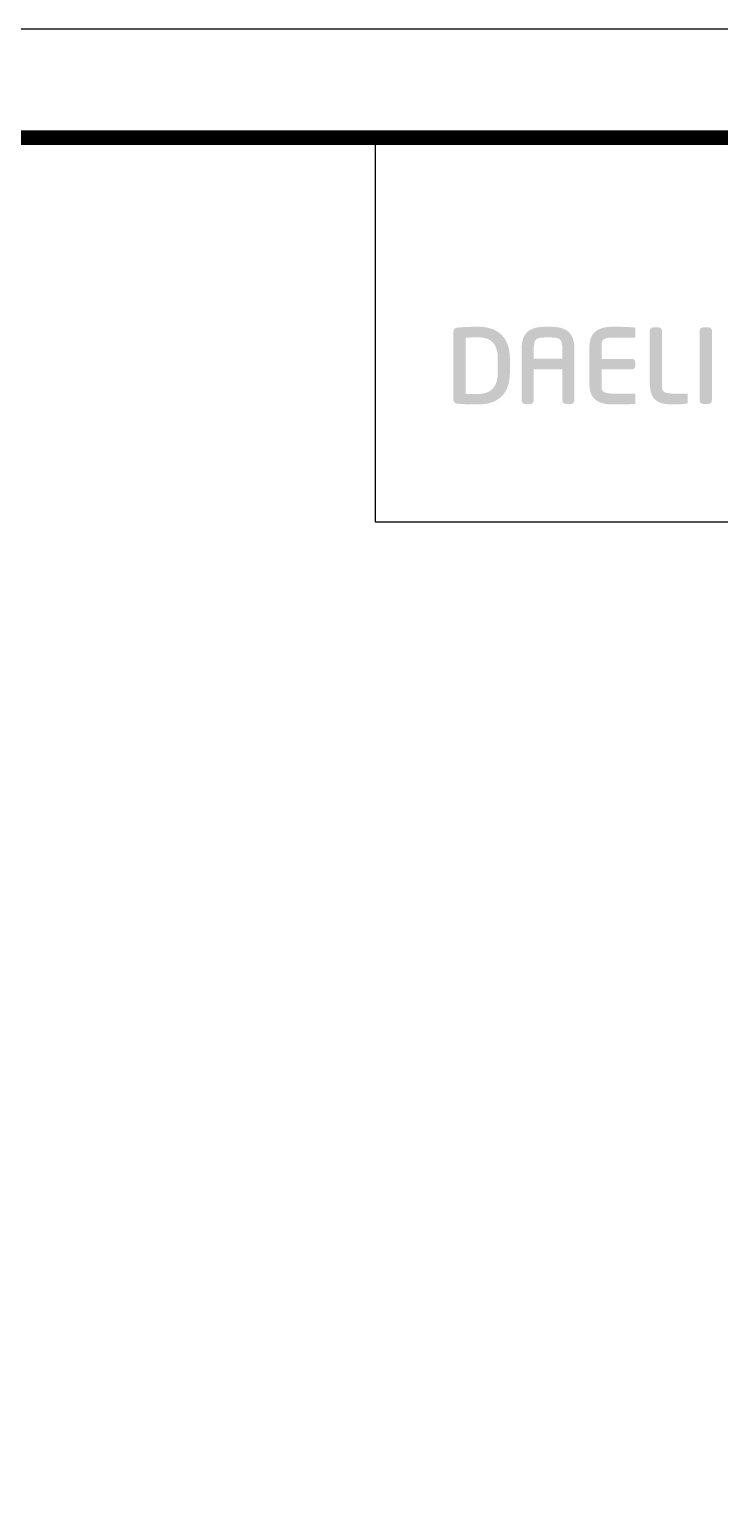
# Model space of a CAD drawing. Extents: x 1661 to 2451, y 0 to 579.
# Drawn here: x 2268.7 to 2354.2, y 398.8 to 578.8 of the extents above; entities that cross this region are included whole.
import ezdxf

# ---------------------------------------------------------------- set-up
doc = ezdxf.new("R2010")
doc.units = 0
doc.header["$LTSCALE"] = 10
doc.header["$MEASUREMENT"] = 0
doc.layers.get('0').update_dxf_attribs({"linetype": 'CONTINUOUS'})

msp = doc.modelspace()

# ---------------------------------------------------------------- hatches: boundary and pattern name
h = msp.add_hatch(color=5)
edge = h.paths.add_edge_path()
edge.add_spline(control_points=[(2328.17, 537.97), (2328.17, 540.57), (2326.79, 541.95), (2324.17, 541.95)], knot_values=[7, 7, 7, 7, 8, 8, 8, 8], degree=3, periodic=0)
edge.add_spline(control_points=[(2324.17, 541.95), (2323.2, 541.95), (2321.99, 541.89), (2321.59, 541.82)], knot_values=[0, 0, 0, 0, 1, 1, 1, 1], degree=3, periodic=0)
edge.add_spline(control_points=[(2321.59, 541.82), (2321.34, 541.78), (2321.18, 541.6), (2321.18, 541.35), (2321.18, 541.35), (2321.18, 532.93), (2321.18, 532.93)], knot_values=[1, 1, 1, 1, 2, 2, 2, 3, 3, 3, 3], degree=3, periodic=0)
edge.add_spline(control_points=[(2321.18, 532.93), (2321.18, 532.67), (2321.34, 532.5), (2321.61, 532.44)], knot_values=[3, 3, 3, 3, 4, 4, 4, 4], degree=3, periodic=0)
edge.add_spline(control_points=[(2321.61, 532.44), (2321.99, 532.39), (2323.2, 532.33), (2324.17, 532.33)], knot_values=[4, 4, 4, 4, 5, 5, 5, 5], degree=3, periodic=0)
edge.add_spline(control_points=[(2324.17, 532.33), (2326.79, 532.33), (2328.17, 533.7), (2328.17, 536.31), (2328.17, 536.31), (2328.17, 537.97), (2328.17, 537.97)], knot_values=[5, 5, 5, 5, 6, 6, 6, 7, 7, 7, 7], degree=3, periodic=0)
edge = h.paths.add_edge_path(flags=16)
edge.add_spline(control_points=[(2324.16, 540.65), (2325.91, 540.65), (2326.68, 539.82), (2326.68, 537.97), (2326.68, 537.97), (2326.68, 537.55), (2326.68, 537.14)], knot_values=[4, 4, 4, 4, 5, 5, 5, 5.5, 5.5, 5.5, 5.5], degree=3, periodic=0)
edge.add_spline(control_points=[(2326.68, 537.14), (2326.68, 536.72), (2326.68, 536.31), (2326.68, 536.31)], knot_values=[5.5, 5.5, 5.5, 5.5, 6, 6, 6, 6], degree=3, periodic=0)
edge.add_spline(control_points=[(2326.68, 536.31), (2326.68, 534.5), (2325.86, 533.62), (2324.17, 533.62)], knot_values=[0, 0, 0, 0, 1, 1, 1, 1], degree=3, periodic=0)
edge.add_spline(control_points=[(2324.17, 533.62), (2324.17, 533.62), (2323, 533.64), (2322.7, 533.65), (2322.7, 533.65), (2322.7, 540.58), (2322.7, 540.58)], knot_values=[1.00001, 1.00001, 1.00001, 1.00001, 2, 2, 2, 3, 3, 3, 3], degree=3, periodic=0)
edge.add_spline(control_points=[(2322.7, 540.58), (2323.31, 540.64), (2324.16, 540.65), (2324.16, 540.65)], knot_values=[3, 3, 3, 3, 4, 4, 4, 4], degree=3, periodic=0)
h = msp.add_hatch(color=5)
edge = h.paths.add_edge_path()
edge.add_spline(control_points=[(2336.16, 539.24), (2336.16, 541.11), (2335.26, 541.95), (2333.25, 541.95)], knot_values=[13, 13, 13, 13, 14, 14, 14, 14], degree=3, periodic=0)
edge.add_spline(control_points=[(2333.25, 541.95), (2333.25, 541.95), (2332.52, 541.95), (2332.52, 541.95)], knot_values=[0.00001, 0.00001, 0.00001, 0.00001, 1, 1, 1, 1], degree=3, periodic=0)
edge.add_spline(control_points=[(2332.52, 541.95), (2330.51, 541.95), (2329.62, 541.11), (2329.62, 539.24), (2329.62, 539.24), (2329.62, 532.82), (2329.62, 532.82)], knot_values=[1, 1, 1, 1, 2, 2, 2, 3, 3, 3, 3], degree=3, periodic=0)
edge.add_spline(control_points=[(2329.62, 532.82), (2329.62, 532.6), (2329.79, 532.41), (2330.02, 532.41)], knot_values=[3, 3, 3, 3, 4, 4, 4, 4], degree=3, periodic=0)
edge.add_spline(control_points=[(2330.02, 532.41), (2330.02, 532.41), (2330.72, 532.41), (2330.72, 532.41)], knot_values=[4.00001, 4.00001, 4.00001, 4.00001, 5, 5, 5, 5], degree=3, periodic=0)
edge.add_spline(control_points=[(2330.72, 532.41), (2330.96, 532.41), (2331.12, 532.63), (2331.12, 532.82), (2331.12, 532.82), (2331.12, 533.74), (2331.12, 534.69)], knot_values=[5, 5, 5, 5, 6, 6, 6, 6.5, 6.5, 6.5, 6.5], degree=3, periodic=0)
edge.add_spline(control_points=[(2331.12, 534.69), (2331.12, 535.63), (2331.12, 536.59), (2331.12, 536.66), (2331.12, 536.66), (2334.66, 536.66), (2334.66, 536.66)], knot_values=[6.5, 6.5, 6.5, 6.5, 7, 7, 7, 8, 8, 8, 8], degree=3, periodic=0)
edge.add_spline(control_points=[(2334.66, 536.66), (2334.66, 536.51), (2334.66, 532.82), (2334.66, 532.82)], knot_values=[8, 8, 8, 8, 9, 9, 9, 9], degree=3, periodic=0)
edge.add_spline(control_points=[(2334.66, 532.82), (2334.66, 532.59), (2334.84, 532.41), (2335.06, 532.41)], knot_values=[9, 9, 9, 9, 10, 10, 10, 10], degree=3, periodic=0)
edge.add_spline(control_points=[(2335.06, 532.41), (2335.06, 532.41), (2335.76, 532.41), (2335.76, 532.41)], knot_values=[10.00001, 10.00001, 10.00001, 10.00001, 11, 11, 11, 11], degree=3, periodic=0)
edge.add_spline(control_points=[(2335.76, 532.41), (2336, 532.41), (2336.16, 532.64), (2336.16, 532.82), (2336.16, 532.82), (2336.16, 539.24), (2336.16, 539.24)], knot_values=[11, 11, 11, 11, 12, 12, 12, 13, 13, 13, 13], degree=3, periodic=0)
edge = h.paths.add_edge_path(flags=16)
edge.add_spline(control_points=[(2331.12, 539.24), (2331.12, 540.42), (2331.46, 540.62), (2332.52, 540.62)], knot_values=[2, 2, 2, 2, 3, 3, 3, 3], degree=3, periodic=0)
edge.add_spline(control_points=[(2332.52, 540.62), (2332.52, 540.62), (2333.25, 540.62), (2333.25, 540.62)], knot_values=[3.00001, 3.00001, 3.00001, 3.00001, 4, 4, 4, 4], degree=3, periodic=0)
edge.add_spline(control_points=[(2333.25, 540.62), (2334.31, 540.62), (2334.66, 540.42), (2334.66, 539.24)], knot_values=[4, 4, 4, 4, 5, 5, 5, 5], degree=3, periodic=0)
edge.add_spline(control_points=[(2334.66, 539.24), (2334.66, 539.24), (2334.66, 538.1), (2334.66, 537.98)], knot_values=[5.00001, 5.00001, 5.00001, 5.00001, 6, 6, 6, 6], degree=3, periodic=0)
edge.add_spline(control_points=[(2334.66, 537.98), (2334.66, 537.98), (2331.12, 537.98), (2331.12, 537.98)], knot_values=[0, 0, 0, 0, 1, 1, 1, 1], degree=3, periodic=0)
edge.add_spline(control_points=[(2331.12, 537.98), (2331.12, 538.1), (2331.12, 539.24), (2331.12, 539.24)], knot_values=[1, 1, 1, 1, 2, 2, 2, 2], degree=3, periodic=0)
h = msp.add_hatch(color=5)
edge = h.paths.add_edge_path()
edge.add_spline(control_points=[(2339.52, 537.97), (2339.52, 538.09), (2339.52, 539.49), (2339.52, 539.49)], knot_values=[14, 14, 14, 14, 15, 15, 15, 15], degree=3, periodic=0)
edge.add_spline(control_points=[(2339.52, 539.49), (2339.52, 540.21), (2339.52, 540.6), (2340.91, 540.6), (2340.91, 540.6), (2341.6, 540.59), (2342.3, 540.59)], knot_values=[15, 15, 15, 15, 16, 16, 16, 16.5, 16.5, 16.5, 16.5], degree=3, periodic=0)
edge.add_spline(control_points=[(2342.3, 540.59), (2342.99, 540.59), (2343.68, 540.59), (2343.68, 540.59), (2343.68, 540.59), (2343.68, 540.9), (2343.68, 541.22)], knot_values=[16.5, 16.5, 16.5, 16.5, 17, 17, 17, 17.5, 17.5, 17.5, 17.5], degree=3, periodic=0)
edge.add_spline(control_points=[(2343.68, 541.22), (2343.68, 541.53), (2343.68, 541.84), (2343.68, 541.84)], knot_values=[17.5, 17.5, 17.5, 17.5, 18, 18, 18, 18], degree=3, periodic=0)
edge.add_spline(control_points=[(2343.68, 541.84), (2343.68, 541.84), (2343.4, 541.87), (2343.4, 541.87)], knot_values=[18.00001, 18.00001, 18.00001, 18.00001, 19, 19, 19, 19], degree=3, periodic=0)
edge.add_spline(control_points=[(2343.4, 541.87), (2342.84, 541.92), (2341.6, 541.95), (2340.9, 541.95)], knot_values=[19, 19, 19, 19, 20, 20, 20, 20], degree=3, periodic=0)
edge.add_spline(control_points=[(2340.9, 541.95), (2338.95, 541.95), (2338.01, 541.15), (2338.01, 539.49)], knot_values=[20, 20, 20, 20, 21, 21, 21, 21], degree=3, periodic=0)
edge.add_spline(control_points=[(2338.01, 539.49), (2338.01, 539.49), (2338.01, 534.78), (2338.01, 534.78)], knot_values=[0, 0, 0, 0, 1, 1, 1, 1], degree=3, periodic=0)
edge.add_spline(control_points=[(2338.01, 534.78), (2338.01, 533.13), (2338.95, 532.33), (2340.9, 532.33)], knot_values=[1, 1, 1, 1, 2, 2, 2, 2], degree=3, periodic=0)
edge.add_spline(control_points=[(2340.9, 532.33), (2341.76, 532.33), (2342.92, 532.34), (2343.4, 532.39)], knot_values=[2, 2, 2, 2, 3, 3, 3, 3], degree=3, periodic=0)
edge.add_spline(control_points=[(2343.4, 532.39), (2343.4, 532.39), (2343.61, 532.41), (2343.61, 532.41)], knot_values=[3.00001, 3.00001, 3.00001, 3.00001, 3.99999, 3.99999, 3.99999, 3.99999], degree=3, periodic=0)
edge.add_spline(control_points=[(2343.61, 532.41), (2343.61, 532.41), (2343.61, 532.41), (2343.61, 532.41), (2343.61, 532.41), (2343.68, 532.41), (2343.68, 532.41)], knot_values=[3.99999, 3.99999, 3.99999, 3.99999, 4, 4, 4, 4.99999, 4.99999, 4.99999, 4.99999], degree=3, periodic=0)
edge.add_spline(control_points=[(2343.68, 532.41), (2343.68, 532.41), (2343.68, 532.41), (2343.68, 532.41), (2343.68, 532.41), (2343.68, 532.73), (2343.68, 533.05)], knot_values=[4.99999, 4.99999, 4.99999, 4.99999, 5.25, 5.25, 5.25, 5.5, 5.5, 5.5, 5.5], degree=3, periodic=0)
edge.add_spline(control_points=[(2343.68, 533.05), (2343.68, 533.36), (2343.68, 533.68), (2343.68, 533.68), (2343.68, 533.68), (2340.91, 533.68), (2340.91, 533.68)], knot_values=[5.5, 5.5, 5.5, 5.5, 6, 6, 6, 7, 7, 7, 7], degree=3, periodic=0)
edge.add_spline(control_points=[(2340.91, 533.68), (2339.52, 533.68), (2339.52, 534.07), (2339.52, 534.78), (2339.52, 534.78), (2339.52, 536.53), (2339.52, 536.67)], knot_values=[7, 7, 7, 7, 8, 8, 8, 9, 9, 9, 9], degree=3, periodic=0)
edge.add_spline(control_points=[(2339.52, 536.67), (2339.66, 536.67), (2343.26, 536.67), (2343.26, 536.67)], knot_values=[9, 9, 9, 9, 10, 10, 10, 10], degree=3, periodic=0)
edge.add_spline(control_points=[(2343.26, 536.67), (2343.48, 536.67), (2343.68, 536.85), (2343.68, 537.07)], knot_values=[10, 10, 10, 10, 11, 11, 11, 11], degree=3, periodic=0)
edge.add_spline(control_points=[(2343.68, 537.07), (2343.68, 537.07), (2343.68, 537.54), (2343.68, 537.54)], knot_values=[11.00001, 11.00001, 11.00001, 11.00001, 12, 12, 12, 12], degree=3, periodic=0)
edge.add_spline(control_points=[(2343.68, 537.54), (2343.68, 537.78), (2343.48, 537.97), (2343.26, 537.97), (2343.26, 537.97), (2339.66, 537.97), (2339.52, 537.97)], knot_values=[12, 12, 12, 12, 13, 13, 13, 14, 14, 14, 14], degree=3, periodic=0)
h = msp.add_hatch(color=5)
edge = h.paths.add_edge_path()
edge.add_spline(control_points=[(2348.27, 533.68), (2346.98, 533.68), (2346.98, 534.17), (2346.98, 534.64), (2346.98, 534.64), (2346.98, 541.44), (2346.98, 541.44)], knot_values=[9, 9, 9, 9, 10, 10, 10, 11, 11, 11, 11], degree=3, periodic=0)
edge.add_spline(control_points=[(2346.98, 541.44), (2346.98, 541.67), (2346.79, 541.87), (2346.56, 541.87)], knot_values=[11, 11, 11, 11, 12, 12, 12, 12], degree=3, periodic=0)
edge.add_spline(control_points=[(2346.56, 541.87), (2346.56, 541.87), (2345.92, 541.87), (2345.92, 541.87)], knot_values=[12.00001, 12.00001, 12.00001, 12.00001, 12.99999, 12.99999, 12.99999, 12.99999], degree=3, periodic=0)
edge.add_spline(control_points=[(2345.92, 541.87), (2345.68, 541.87), (2345.48, 541.67), (2345.48, 541.44), (2345.48, 541.44), (2345.48, 534.78), (2345.48, 534.78)], knot_values=[0, 0, 0, 0, 1, 1, 1, 2, 2, 2, 2], degree=3, periodic=0)
edge.add_spline(control_points=[(2345.48, 534.78), (2345.48, 532.6), (2346.97, 532.33), (2348.26, 532.33)], knot_values=[2, 2, 2, 2, 3, 3, 3, 3], degree=3, periodic=0)
edge.add_spline(control_points=[(2348.26, 532.33), (2349.21, 532.33), (2349.44, 532.37), (2349.73, 532.41)], knot_values=[3, 3, 3, 3, 4, 4, 4, 4], degree=3, periodic=0)
edge.add_spline(control_points=[(2349.73, 532.41), (2349.73, 532.41), (2349.9, 532.43), (2349.9, 532.43)], knot_values=[4.00001, 4.00001, 4.00001, 4.00001, 4.99999, 4.99999, 4.99999, 4.99999], degree=3, periodic=0)
edge.add_spline(control_points=[(2349.9, 532.43), (2349.9, 532.43), (2349.9, 532.43), (2349.9, 532.43), (2349.9, 532.43), (2350.11, 532.47), (2350.11, 532.47)], knot_values=[4.99999, 4.99999, 4.99999, 4.99999, 5.499995, 5.499995, 5.499995, 5.99999, 5.99999, 5.99999, 5.99999], degree=3, periodic=0)
edge.add_spline(control_points=[(2350.11, 532.47), (2350.11, 532.47), (2350.11, 532.47), (2350.11, 532.47), (2350.11, 532.47), (2350.18, 532.48), (2350.18, 532.48)], knot_values=[5.99999, 5.99999, 5.99999, 5.99999, 6.499995, 6.499995, 6.499995, 6.99999, 6.99999, 6.99999, 6.99999], degree=3, periodic=0)
edge.add_spline(control_points=[(2350.18, 532.48), (2350.18, 532.48), (2350.18, 532.48), (2350.18, 532.48), (2350.18, 532.48), (2350.18, 532.78), (2350.18, 533.08)], knot_values=[6.99999, 6.99999, 6.99999, 6.99999, 7.25, 7.25, 7.25, 7.5, 7.5, 7.5, 7.5], degree=3, periodic=0)
edge.add_spline(control_points=[(2350.18, 533.08), (2350.18, 533.38), (2350.18, 533.68), (2350.18, 533.68), (2350.18, 533.68), (2348.27, 533.68), (2348.27, 533.68)], knot_values=[7.5, 7.5, 7.5, 7.5, 8, 8, 8, 9, 9, 9, 9], degree=3, periodic=0)
h = msp.add_hatch(color=5)
edge = h.paths.add_edge_path()
edge.add_spline(control_points=[(2352.77, 532.41), (2353.01, 532.41), (2353.16, 532.63), (2353.16, 532.82), (2353.16, 532.82), (2353.16, 541.46), (2353.16, 541.46)], knot_values=[4, 4, 4, 4, 5, 5, 5, 6, 6, 6, 6], degree=3, periodic=0)
edge.add_spline(control_points=[(2353.16, 541.46), (2353.16, 541.68), (2352.99, 541.87), (2352.77, 541.87)], knot_values=[6, 6, 6, 6, 7, 7, 7, 7], degree=3, periodic=0)
edge.add_spline(control_points=[(2352.77, 541.87), (2352.77, 541.87), (2352.06, 541.87), (2352.06, 541.87)], knot_values=[7.00001, 7.00001, 7.00001, 7.00001, 7.99999, 7.99999, 7.99999, 7.99999], degree=3, periodic=0)
edge.add_spline(control_points=[(2352.06, 541.87), (2351.81, 541.87), (2351.66, 541.66), (2351.66, 541.46), (2351.66, 541.46), (2351.66, 532.82), (2351.66, 532.82)], knot_values=[0, 0, 0, 0, 1, 1, 1, 2, 2, 2, 2], degree=3, periodic=0)
edge.add_spline(control_points=[(2351.66, 532.82), (2351.66, 532.59), (2351.85, 532.41), (2352.06, 532.41)], knot_values=[2, 2, 2, 2, 3, 3, 3, 3], degree=3, periodic=0)
edge.add_spline(control_points=[(2352.06, 532.41), (2352.06, 532.41), (2352.77, 532.41), (2352.77, 532.41)], knot_values=[3.00001, 3.00001, 3.00001, 3.00001, 4, 4, 4, 4], degree=3, periodic=0)

# ---------------------------------------------------------------- linework, layer by layer
at = {"color": 5, "ltscale": 0.5}
msp.add_line((2311.54, 517.77), (2311.54, 565.32), dxfattribs=at)
at = {"color": 5, "ltscale": 40}
msp.add_line((2437.78, 517.77), (2311.54, 517.77), dxfattribs=at)
at = {"ltscale": 0.5}
msp.add_lwpolyline([(1660.68, 0), (2450.56, 0), (2450.56, 578.76), (1660.68, 578.76)], close=True, dxfattribs=at)
at = {"color": 5, "linetype": 'ByBlock', "lineweight": 200, "const_width": 1.82}
msp.add_lwpolyline([(1673.38, 24.78), (2437.78, 24.78), (2437.78, 565.32), (1673.38, 565.32)], close=True, dxfattribs=at)

doc.saveas('drawing.dxf')
